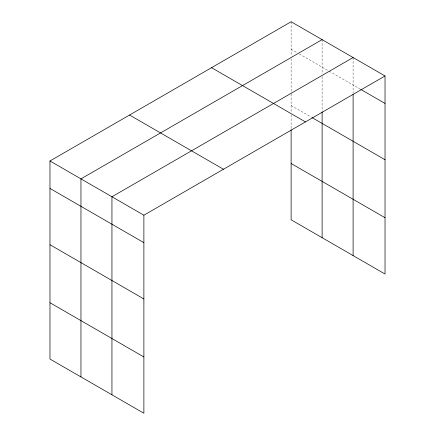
<?xml version="1.0" encoding="UTF-8"?>
<svg xmlns="http://www.w3.org/2000/svg" width="435" height="435" viewBox="0 0 435 435"><rect width="100%" height="100%" fill="white"/><g stroke="black" fill="none" stroke-linecap="round" stroke-linejoin="round"><path stroke-width="0.33" stroke-dasharray="2.17 1.63" d="M291.118 49.209L296.969 52.586M299.307 53.935L328.545 70.818M329.126 71.155L360.066 89.017M291.118 105.504L311.585 117.319M353.1 57.534L353.1 93.133M322.112 39.645L322.112 73.885M322.112 76.598L322.112 111.191M291.118 21.75L291.118 55.995M291.118 58.703L291.118 93.297M291.118 93.976L291.118 112.252M291.118 114.949L291.118 129.113"/><path stroke-width="0.65" d="M385.029 75.967L291.118 21.75L49.971 160.977L49.971 359.033L143.882 413.25L143.882 215.2L385.029 75.967L385.029 274.023L291.118 219.8L291.118 129.788M322.112 39.645L80.959 178.872L80.959 376.922M353.1 57.534L111.947 196.761L111.947 394.817M360.648 89.354L385.029 103.432M312.172 117.657L385.029 159.727M211.54 67.697L305.452 121.914M291.118 163.506L385.029 217.728M129.548 115.03L223.459 169.253M49.971 160.977L143.882 215.2M49.971 188.437L143.882 242.659M49.971 244.731L143.882 298.954M49.971 302.733L143.882 356.956M353.1 94.493L353.1 255.59M322.112 111.866L322.112 237.695"/></g></svg>
